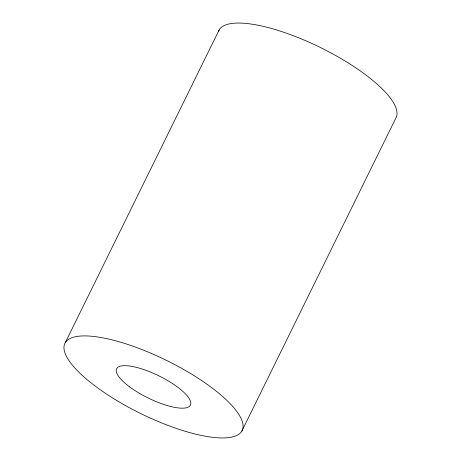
<?xml version="1.0" encoding="UTF-8"?>
<svg xmlns="http://www.w3.org/2000/svg" width="461" height="461" viewBox="0 0 461 461"><rect width="100%" height="100%" fill="white"/><g stroke="black" fill="none" stroke-linecap="round" stroke-linejoin="round"><path stroke-width="0.69" d="M65.185 342.828L219.131 29.971M241.869 431.029A98.758 29.533 26.2 0 0 122.119 342.656A98.758 29.533 26.2 0 0 96.591 387.096A98.758 29.533 26.2 0 0 241.869 431.029L395.815 118.172A98.758 29.533 26.2 0 0 320.291 47.466A98.758 29.533 26.2 0 0 218.572 31.123M129.806 386.998A41.15 12.303 26.2 0 0 190.335 405.305A41.15 12.303 26.2 0 0 140.444 368.483A41.15 12.303 26.2 0 0 129.806 386.998"/></g></svg>
